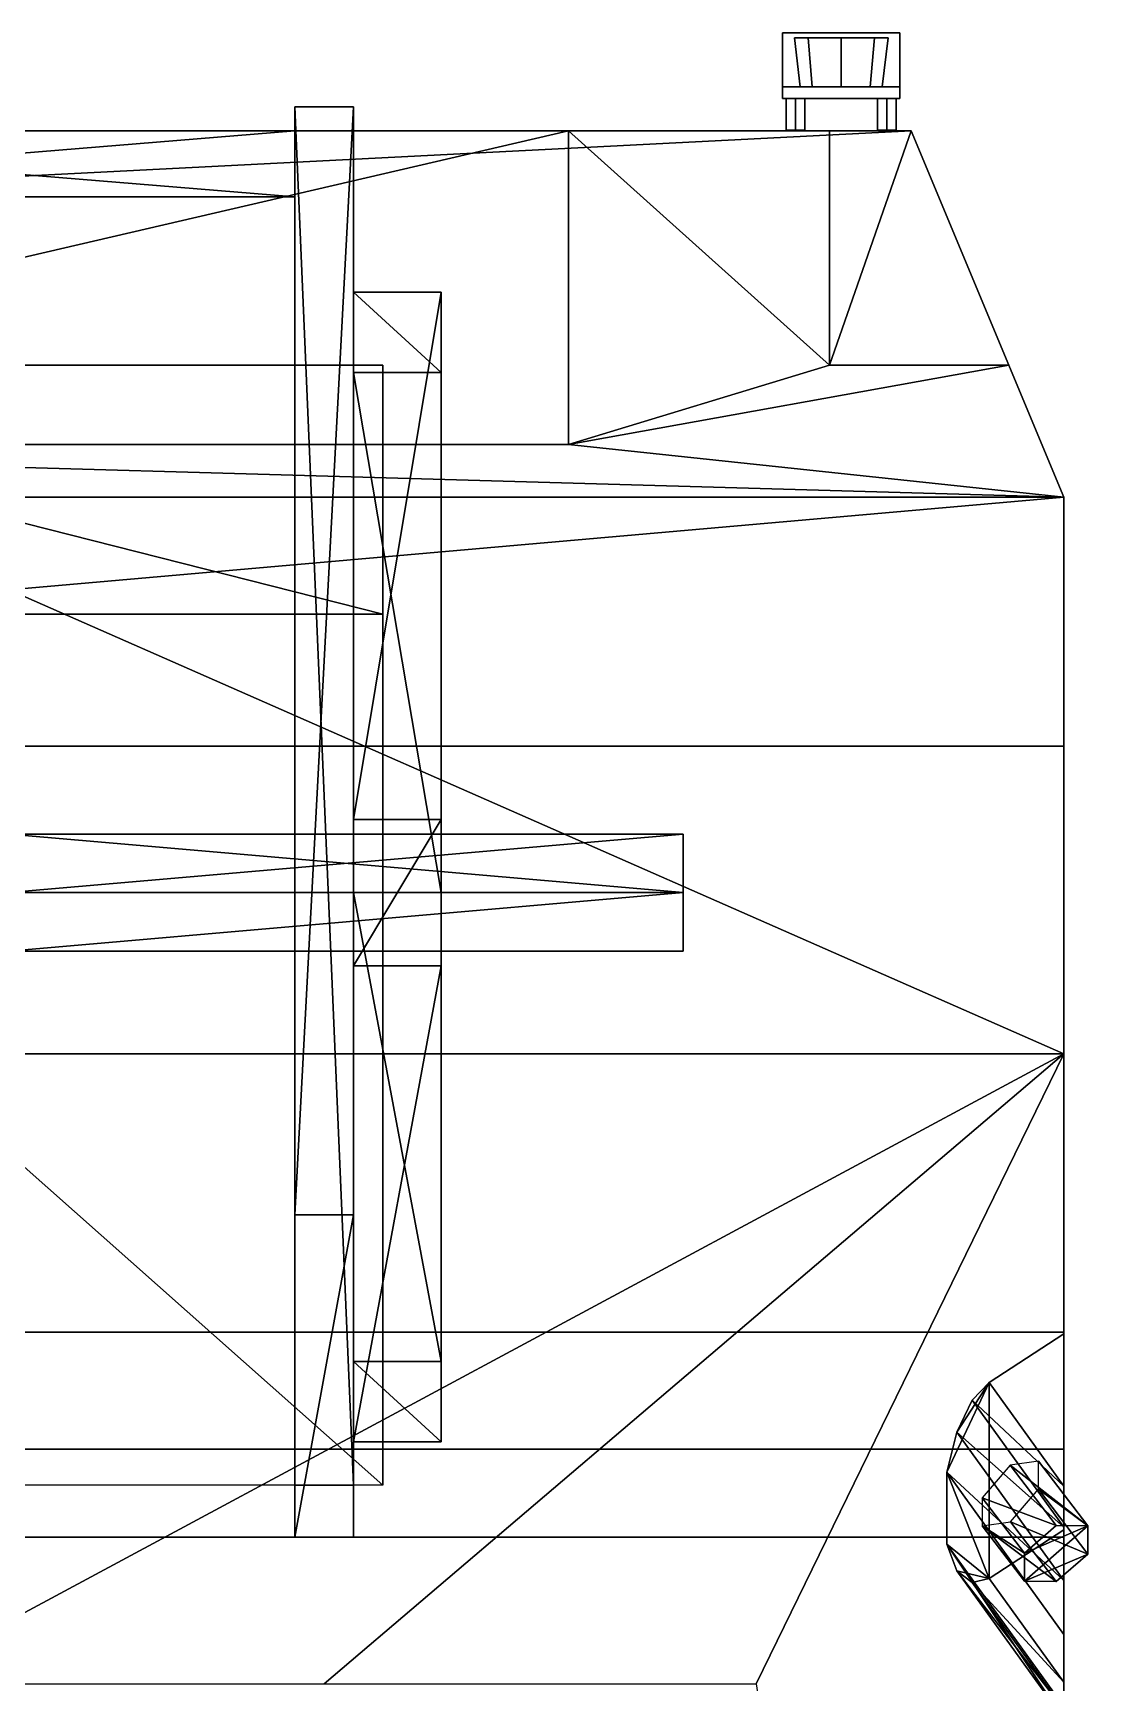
# Model space of a CAD drawing. Extents: x -10.2 to 10.2, y -18.1 to 19.5.
# Drawn here: x 1.2 to 10.21, y 3.88 to 17.96 of the extents above; entities that cross this region are included whole.
import ezdxf

# ---------------------------------------------------------------- set-up
doc = ezdxf.new("R2010")
doc.units = 0
doc.layers.add('DEFAULT', color=7, linetype='CONTINUOUS')

msp = doc.modelspace()

# ---------------------------------------------------------------- linework, layer by layer
at = {"layer": 'DEFAULT'}
for points in [[(8.6, 17.96, 9.1), (8.6, 17.5, 9.1), (7.6, 17.5, 9.1), (7.6, 17.96, 9.1)], [(7.6, 17.96, 9.2), (7.6, 17.4, 9.2), (8.6, 17.4, 9.2), (8.6, 17.96, 9.2)], [(7.6, 17.5, 9.1), (7.6, 17.4, 9.2), (7.6, 17.96, 9.2), (7.6, 17.96, 9.1)], [(7.6, 17.96, 9.1), (7.6, 17.96, 9.2), (8.6, 17.96, 9.2), (8.6, 17.96, 9.1)], [(7.853, 17.5, 8.403), (7.75, 17.5, 8.65), (7.7, 17.92, 8.65), (7.817, 17.92, 8.367)], [(7.75, 17.5, 8.65), (7.853, 17.5, 8.897), (7.817, 17.92, 8.933), (7.7, 17.92, 8.65)], [(7.7, 17.92, 8.65), (7.817, 17.92, 8.933), (8.1, 17.92, 9.05), (7.817, 17.92, 8.367)], [(8.1, 17.5, 8.3), (7.853, 17.5, 8.403), (7.817, 17.92, 8.367), (8.1, 17.92, 8.25)], [(7.853, 17.5, 8.897), (8.1, 17.5, 9), (8.1, 17.92, 9.05), (7.817, 17.92, 8.933)], [(7.817, 17.92, 8.367), (8.1, 17.92, 9.05), (8.383, 17.92, 8.933), (8.1, 17.92, 8.25)], [(8.347, 17.5, 8.403), (8.1, 17.5, 8.3), (8.1, 17.92, 8.25), (8.383, 17.92, 8.367)], [(8.1, 17.5, 9), (8.347, 17.5, 8.897), (8.383, 17.92, 8.933), (8.1, 17.92, 9.05)], [(8.1, 17.92, 8.25), (8.383, 17.92, 8.933), (8.5, 17.92, 8.65), (8.383, 17.92, 8.367)], [(8.45, 17.5, 8.65), (8.347, 17.5, 8.403), (8.383, 17.92, 8.367), (8.5, 17.92, 8.65)], [(8.347, 17.5, 8.897), (8.45, 17.5, 8.65), (8.5, 17.92, 8.65), (8.383, 17.92, 8.933)], [(8.6, 17.96, 9.2), (8.6, 17.4, 9.2), (8.6, 17.5, 9.1), (8.6, 17.96, 9.1)], [(7.6, 17.5, 9.1), (7.6, 17.4, 9.2), (8.6, 17.4, 9.2), (8.6, 17.5, 9.1)], [(7.6, 17.5, 7.31), (7.6, 17.4, 7.31), (7.6, 17.4, 9.2), (7.6, 17.5, 9.1)], [(8.6, 17.5, 7.31), (8.6, 17.4, 7.31), (7.6, 17.4, 7.31), (7.6, 17.5, 7.31)], [(8.6, 17.5, 9.1), (8.6, 17.5, 7.31), (7.6, 17.5, 7.31), (7.6, 17.5, 9.1)], [(8.6, 17.5, 9.1), (8.6, 17.4, 9.2), (7.6, 17.4, 9.2), (7.6, 17.5, 9.1)], [(8.6, 17.4, 9.2), (8.6, 17.4, 7.31), (8.6, 17.5, 7.31), (8.6, 17.5, 9.1)], [(3.438, 7.875, 5.062), (3.438, 17.33, 5.562), (3.938, 17.33, 5.562)], [(3.438, 17.33, 5.562), (3.438, 17.33, 6.438), (3.938, 17.33, 6.438)], [(3.438, 17.33, 6.438), (3.438, 5.57, 6.438), (3.938, 5.57, 6.438)], [(3.438, 17.33, 5.562), (3.438, 7.875, 5.062), (3.438, 17.33, 6.438)], [(3.438, 7.875, 5.062), (3.938, 17.33, 5.562), (3.938, 7.875, 5.062)], [(3.438, 17.33, 5.562), (3.938, 17.33, 6.438), (3.938, 17.33, 5.562)], [(3.438, 17.33, 6.438), (3.938, 5.57, 6.438), (3.938, 17.33, 6.438)], [(3.438, 7.875, 5.062), (3.438, 5.57, 6.438), (3.438, 17.33, 6.438)], [(3.938, 5.57, 6.438), (3.938, 7.875, 5.062), (3.938, 17.33, 6.438)], [(3.938, 7.875, 5.062), (3.938, 17.33, 5.562), (3.938, 17.33, 6.438)], [(7.6, 17.4, 9.2), (7.6, 17.4, 7.31), (8.6, 17.4, 7.31), (8.6, 17.4, 9.2)], [(7.71, 17.4, 8.73), (7.63, 17.4, 8.65), (7.63, 17.13, 8.65), (7.71, 17.13, 8.73)], [(7.63, 17.4, 8.65), (7.71, 17.4, 8.57), (7.71, 17.13, 8.57), (7.63, 17.13, 8.65)], [(7.79, 17.4, 8.65), (7.71, 17.4, 8.73), (7.71, 17.13, 8.73), (7.79, 17.13, 8.65)], [(7.71, 17.4, 8.57), (7.79, 17.4, 8.65), (7.79, 17.13, 8.65), (7.71, 17.13, 8.57)], [(8.49, 17.4, 8.73), (8.41, 17.4, 8.65), (8.41, 17.13, 8.65), (8.49, 17.13, 8.73)], [(8.41, 17.4, 8.65), (8.49, 17.4, 8.57), (8.49, 17.13, 8.57), (8.41, 17.13, 8.65)], [(8.57, 17.4, 8.65), (8.49, 17.4, 8.73), (8.49, 17.13, 8.73), (8.57, 17.13, 8.65)], [(8.49, 17.4, 8.57), (8.57, 17.4, 8.65), (8.57, 17.13, 8.65), (8.49, 17.13, 8.57)], [(-8.698, 17.125, 13.5), (8.698, 17.125, 13.5), (-5.75, 17.125, 8.25)], [(-8.698, 17.125, 13.5), (1, 16.734, 13.625), (8.698, 17.125, 13.5)], [(8.698, 17.125, 13.5), (5.774, 17.125, 8.25), (-5.75, 17.125, 8.25)], [(5.774, 17.125, 8.25), (5.774, 14.45, 8.25), (-5.75, 14.45, 8.25)], [(5.774, 17.125, 8.25), (-5.75, 14.45, 8.25), (-5.75, 17.125, 8.25)], [(-3.438, 17.125, 5.812), (-3.438, 17.125, 7.5), (3.438, 17.125, 7.5)], [(-3.438, 17.125, 7.5), (-3.438, 16.562, 7.5), (3.438, 16.562, 7.5)], [(3.438, 17.125, 5.812), (3.438, 16.562, 5.812), (-3.438, 16.562, 5.812)], [(-3.438, 17.125, 5.812), (3.438, 17.125, 7.5), (3.438, 17.125, 5.812)], [(-3.438, 17.125, 7.5), (3.438, 16.562, 7.5), (3.438, 17.125, 7.5)], [(3.438, 17.125, 5.812), (-3.438, 16.562, 5.812), (-3.438, 17.125, 5.812)], [(10, 14, 14.5), (8.698, 17.125, 13.5), (1, 16.734, 13.625), (1, 14, 14.5)], [(3.438, 17.125, 7.5), (3.438, 16.562, 7.5), (3.438, 16.562, 6.438)], [(3.438, 17.125, 7.5), (3.438, 16.562, 6.438), (3.438, 17.125, 6.438)], [(8.698, 17.125, 7.5), (5.774, 17.125, 8.25), (8.698, 17.125, 13.5)], [(5.774, 17.125, 8.25), (8.698, 17.125, 7.5), (8, 17.125, 7.5)], [(8, 17.125, 7.5), (8, 15.125, 7.5), (5.774, 17.125, 8.25)], [(8, 15.125, 7.5), (5.774, 14.45, 8.25), (5.774, 17.125, 8.25)], [(8, 15.125, 7.5), (8, 17.125, 7.5), (8.698, 17.125, 7.5)], [(8, 15.125, 7.5), (8.698, 17.125, 7.5), (9.531, 15.125, 7.5)], [(8.698, 17.125, 13.5), (9.531, 15.125, 7.5), (8.698, 17.125, 7.5)], [(10, 14, 14.5), (10, 14, 8.75), (9.531, 15.125, 7.5), (8.698, 17.125, 13.5)], [(-3.438, 16.562, 5.812), (3.438, 16.562, 5.812), (3.438, 16.562, 7.5)], [(-3.438, 16.562, 5.812), (3.438, 16.562, 7.5), (-3.438, 16.562, 7.5)], [(3.938, 15.062, 5.562), (3.938, 15.75, 5.188), (3.938, 11.25, 4.5)], [(3.938, 15.062, 6.25), (3.938, 15.75, 6.25), (3.938, 15.062, 5.562)], [(3.938, 15.75, 5.188), (3.938, 15.062, 5.562), (3.938, 15.75, 6.25)], [(3.938, 11.25, 4.5), (3.938, 15.75, 5.188), (4.688, 15.75, 5.188)], [(3.938, 15.75, 5.188), (3.938, 15.75, 6.25), (4.688, 15.75, 6.25)], [(3.938, 15.75, 6.25), (3.938, 15.062, 6.25), (4.688, 15.062, 6.25)], [(3.938, 11.25, 4.5), (4.688, 15.75, 5.188), (4.688, 11.25, 4.5)], [(3.938, 15.75, 5.188), (4.688, 15.75, 6.25), (4.688, 15.75, 5.188)], [(3.938, 15.75, 6.25), (4.688, 15.062, 6.25), (4.688, 15.75, 6.25)], [(4.688, 15.062, 5.562), (4.688, 11.25, 4.5), (4.688, 15.75, 5.188)], [(4.688, 15.062, 6.25), (4.688, 15.062, 5.562), (4.688, 15.75, 6.25)], [(4.688, 15.75, 5.188), (4.688, 15.75, 6.25), (4.688, 15.062, 5.562)], [(4.188, 15.125, 7.5), (-4.188, 15.125, 7.5), (-4.188, 15.125, 8.25)], [(4.188, 13, 6.438), (-4.188, 13, 6.438), (-4.188, 15.125, 7.5)], [(4.188, 15.125, 7.5), (-4.188, 15.125, 8.25), (4.188, 15.125, 8.25)], [(4.188, 13, 6.438), (-4.188, 15.125, 7.5), (4.188, 15.125, 7.5)], [(4.188, 14.45, 8.25), (4.188, 13, 6.438), (4.188, 15.125, 7.5)], [(4.188, 15.125, 8.25), (4.188, 14.45, 8.25), (4.188, 15.125, 7.5)], [(5.774, 14.45, 8.25), (8, 15.125, 7.5), (9.531, 15.125, 7.5)], [(9.531, 15.125, 7.5), (10, 14, 8.75), (5.774, 14.45, 8.25)], [(3.938, 11.25, 4.5), (3.938, 10.625, 5.375), (3.938, 15.062, 5.562)], [(3.938, 15.062, 6.25), (3.938, 15.062, 5.562), (4.688, 15.062, 5.562)], [(3.938, 15.062, 5.562), (3.938, 10.625, 5.375), (4.688, 10.625, 5.375)], [(3.938, 15.062, 6.25), (4.688, 15.062, 5.562), (4.688, 15.062, 6.25)], [(3.938, 15.062, 5.562), (4.688, 10.625, 5.375), (4.688, 15.062, 5.562)], [(4.688, 11.25, 4.5), (4.688, 15.062, 5.562), (4.688, 10.625, 5.375)], [(10, 14, 8.75), (-10, 14, 8.75), (-5.75, 14.45, 8.25)], [(10, 14, 8.75), (-5.75, 14.45, 8.25), (5.774, 14.45, 8.25)], [(4.188, 6.875, 8.5), (4.188, 14.45, 8.25), (4.188, 14, 8.75)], [(4.188, 13, 6.438), (4.188, 14.45, 8.25), (4.188, 6.875, 8.5)], [(-10, 14, 8.75), (10, 14, 8.75), (10, 11.875, 9.875), (-10, 11.875, 9.875)], [(1, 13.208, 14.75), (10, 14, 14.5), (1, 14, 14.5)], [(10, 14, 14.5), (1, 13.208, 14.75), (10, 9.25, 16)], [(4.188, 6.875, 8.5), (4.188, 14, 8.75), (4.188, 9.25, 9.875)], [(4.188, 11.875, 9.875), (4.188, 9.25, 9.875), (4.188, 14, 8.75)], [(10, 14, 14.5), (10, 11.875, 9.875), (10, 14, 8.75)], [(10, 6.86, 12.983), (10, 11.875, 9.875), (10, 14, 14.5), (10, 9.25, 16)], [(-10, 9.25, 16), (10, 9.25, 16), (1, 13.208, 14.75)], [(4.188, 5.57, 6.438), (-4.188, 5.57, 6.438), (-4.188, 13, 6.438)], [(4.188, 5.57, 6.438), (-4.188, 13, 6.438), (4.188, 13, 6.438)], [(4.188, 5.57, 6.438), (4.188, 13, 6.438), (4.188, 5.875, 7.25)], [(4.188, 13, 6.438), (4.188, 6.875, 8.5), (4.188, 5.875, 7.25)], [(-10, 11.875, 9.875), (10, 11.875, 9.875), (10, 9.25, 9.875), (-10, 9.25, 9.875)], [(10, 6.86, 12.983), (10, 9.25, 9.875), (10, 11.875, 9.875)], [(1, 10.625, 4.702), (1, 11.125, 4.414), (6.75, 11.125, 4.414)], [(6.75, 10.625, 3.548), (6.75, 11.125, 3.836), (1, 11.125, 3.836)], [(6.75, 11.125, 3.836), (6.75, 11.125, 4.414), (1, 11.125, 4.414)], [(1, 10.625, 4.702), (6.75, 11.125, 4.414), (6.75, 10.625, 4.702)], [(6.75, 10.625, 3.548), (1, 11.125, 3.836), (1, 10.625, 3.548)], [(6.75, 11.125, 3.836), (1, 11.125, 4.414), (1, 11.125, 3.836)], [(3.938, 11.25, 4.5), (3.938, 10, 4.5), (3.938, 10.625, 5.375)], [(3.938, 11.25, 4.5), (3.938, 11.25, 3.5), (3.938, 10, 3.5)], [(3.938, 10, 3.5), (3.938, 11.25, 3.5), (4.688, 11.25, 3.5)], [(3.938, 11.25, 3.5), (3.938, 11.25, 4.5), (4.688, 11.25, 4.5)], [(3.938, 11.25, 4.5), (3.938, 10, 3.5), (3.938, 10, 4.5)], [(3.938, 10, 3.5), (4.688, 11.25, 3.5), (4.688, 10, 3.5)], [(3.938, 11.25, 3.5), (4.688, 11.25, 4.5), (4.688, 11.25, 3.5)], [(4.688, 11.25, 4.5), (4.688, 10.625, 5.375), (4.688, 10, 4.5)], [(4.688, 11.25, 4.5), (4.688, 10, 4.5), (4.688, 10, 3.5)], [(4.688, 11.25, 4.5), (4.688, 10, 3.5), (4.688, 11.25, 3.5)], [(1, 10.125, 4.414), (1, 10.625, 4.702), (6.75, 10.625, 4.702)], [(1, 10.125, 3.836), (6.75, 10.125, 3.836), (6.75, 10.625, 3.548)], [(1, 10.125, 4.414), (6.75, 10.625, 4.702), (6.75, 10.125, 4.414)], [(1, 10.125, 3.836), (6.75, 10.625, 3.548), (1, 10.625, 3.548)], [(3.938, 10, 4.5), (3.938, 5.938, 5.188), (3.938, 10.625, 5.375)], [(3.938, 5.938, 5.188), (3.938, 6.625, 5.562), (3.938, 10.625, 5.375)], [(3.938, 10.625, 5.375), (3.938, 6.625, 5.562), (4.688, 6.625, 5.562)], [(3.938, 10.625, 5.375), (4.688, 6.625, 5.562), (4.688, 10.625, 5.375)], [(4.688, 10, 4.5), (4.688, 10.625, 5.375), (4.688, 5.938, 5.188)], [(4.688, 5.938, 5.188), (4.688, 10.625, 5.375), (4.688, 6.625, 5.562)], [(1, 10.125, 3.836), (1, 10.125, 4.414), (6.75, 10.125, 4.414)], [(1, 10.125, 3.836), (6.75, 10.125, 4.414), (6.75, 10.125, 3.836)], [(3.938, 5.938, 5.188), (3.938, 10, 4.5), (4.688, 10, 4.5)], [(3.938, 10, 4.5), (3.938, 10, 3.5), (4.688, 10, 3.5)], [(3.938, 5.938, 5.188), (4.688, 10, 4.5), (4.688, 5.938, 5.188)], [(3.938, 10, 4.5), (4.688, 10, 3.5), (4.688, 10, 4.5)], [(-10, 9.25, 9.875), (10, 9.25, 9.875), (10, 6.875, 8.5), (-10, 6.875, 8.5)], [(-10, 9.25, 16), (0, 3.875, 19.25), (10, 9.25, 16)], [(10, 9.25, 16), (0, 3.875, 19.25), (3.688, 3.875, 19.25)], [(3.688, 3.875, 19.25), (7.375, 3.875, 19.25), (10, 9.25, 16)], [(10, 9.25, 16), (7.375, 3.875, 19.25), (8.668, -4.5, 17.649), (10, -4.5, 16)], [(10, 5.188, 11.125), (10, 6.875, 8.5), (10, 9.25, 9.875), (10, 6.86, 12.983)], [(10, 9.25, 16), (10, 5.559, 14.154), (10, 6.86, 12.983)], [(10, 5.21, 14.35), (10, 5.559, 14.154), (10, 9.25, 16)], [(10, 4.756, 14.384), (10, 5.21, 14.35), (10, 9.25, 16)], [(10, 9.25, 16), (10, -4.5, 16), (10, 4.756, 14.384)], [(3.438, 5.125, 5.062), (3.438, 7.875, 5.062), (3.938, 7.875, 5.062)], [(3.438, 5.125, 5.062), (3.938, 7.875, 5.062), (3.938, 5.125, 5.062)], [(3.438, 5.57, 6.438), (3.438, 7.875, 5.062), (3.438, 5.125, 5.062)], [(3.938, 7.875, 5.062), (3.938, 5.57, 6.438), (3.938, 5.125, 5.062)], [(-10, 6.875, 8.5), (10, 6.875, 8.5), (10, 5.875, 7.25), (-10, 5.875, 7.25)], [(10, 5.559, 14.154), (9.361, 6.444, 13.357), (10, 6.86, 12.983)], [(9.361, 4.772, 11.499), (10, 5.188, 11.125), (10, 6.86, 12.983), (9.361, 6.444, 13.357)], [(10, 5.188, 11.125), (10, 5.875, 7.25), (10, 6.875, 8.5)], [(3.938, 6.625, 5.562), (3.938, 5.938, 6.25), (3.938, 6.625, 6.25)], [(3.938, 5.938, 5.188), (3.938, 5.938, 6.25), (3.938, 6.625, 5.562)], [(3.938, 6.625, 5.562), (3.938, 6.625, 6.25), (4.688, 6.625, 6.25)], [(3.938, 6.625, 6.25), (3.938, 5.938, 6.25), (4.688, 5.938, 6.25)], [(3.938, 6.625, 5.562), (4.688, 6.625, 6.25), (4.688, 6.625, 5.562)], [(3.938, 6.625, 6.25), (4.688, 5.938, 6.25), (4.688, 6.625, 6.25)], [(4.688, 6.625, 5.562), (4.688, 6.625, 6.25), (4.688, 5.938, 6.25)], [(4.688, 5.938, 5.188), (4.688, 6.625, 5.562), (4.688, 5.938, 6.25)], [(9.361, 6.444, 13.357), (9.086, 6.021, 13.246), (9, 5.681, 12.981)], [(9.361, 4.772, 11.499), (9.361, 6.444, 13.357), (9, 5.681, 12.981)], [(9.361, 6.444, 13.357), (9.218, 6.293, 13.376), (9.086, 6.021, 13.246)], [(10, 5.559, 14.154), (9.218, 6.293, 13.376), (9.361, 6.444, 13.357)], [(10, 5.21, 14.35), (9.086, 6.021, 13.246), (9.218, 6.293, 13.376)], [(10, 5.559, 14.154), (10, 5.21, 14.35), (9.218, 6.293, 13.376)], [(3.938, 5.938, 6.25), (3.938, 5.938, 5.188), (4.688, 5.938, 5.188)], [(3.938, 5.938, 6.25), (4.688, 5.938, 5.188), (4.688, 5.938, 6.25)], [(10, 4.756, 14.384), (9, 5.681, 12.981), (9.086, 6.021, 13.246)], [(10, 5.21, 14.35), (10, 4.756, 14.384), (9.086, 6.021, 13.246)], [(-10, 5.875, 7.25), (10, 5.875, 7.25), (10, 5.125, 5.25), (-10, 5.125, 5.25)], [(9.782, 5.775, 12.063), (9.542, 5.739, 12.337), (10.205, 5.222, 12.556)], [(10.205, 5.222, 12.556), (9.782, 5.534, 11.794), (9.782, 5.775, 12.063)], [(10, 5.875, 7.25), (10, -4.5, 3.875), (10, 5.125, 5.25)], [(10, 5.875, 7.25), (10, 5.188, 11.125), (10, -4.5, 3.875)], [(9, 5.681, 12.981), (10, 4.296, 14.228), (10, 3.681, 13.544), (9, 5.066, 12.297)], [(10, 4.756, 14.384), (10, 4.296, 14.228), (9, 5.681, 12.981)], [(9, 5.066, 12.297), (9.361, 4.772, 11.499), (9, 5.681, 12.981)], [(9.542, 5.739, 12.337), (9.302, 5.462, 12.342), (9.934, 5.226, 12.794)], [(9.542, 5.739, 12.337), (9.934, 5.226, 12.794), (10.205, 5.222, 12.556)], [(3.438, 5.125, 5.25), (3.438, 5.57, 6.438), (3.438, 5.125, 5.062)], [(3.938, 5.57, 6.438), (3.938, 5.125, 5.25), (3.938, 5.125, 5.062)], [(10.205, 4.981, 12.287), (9.543, 5.257, 11.8), (9.782, 5.534, 11.794)], [(10.205, 5.222, 12.556), (10.205, 4.981, 12.287), (9.782, 5.534, 11.794)], [(9.302, 5.462, 12.342), (9.303, 5.221, 12.074), (9.663, 4.99, 12.763)], [(9.302, 5.462, 12.342), (9.663, 4.99, 12.763), (9.934, 5.226, 12.794)], [(9.934, 4.746, 12.256), (9.303, 5.221, 12.074), (9.543, 5.257, 11.8)], [(9.934, 4.746, 12.256), (9.663, 4.75, 12.494), (9.303, 5.221, 12.074)], [(9.303, 5.221, 12.074), (9.663, 4.75, 12.494), (9.663, 4.99, 12.763)], [(10.205, 4.981, 12.287), (9.934, 4.746, 12.256), (9.543, 5.257, 11.8)], [(9.934, 5.226, 12.794), (9.663, 4.99, 12.763), (10.205, 5.222, 12.556)], [(9.663, 4.99, 12.763), (9.663, 4.75, 12.494), (10.205, 5.222, 12.556)], [(9.663, 4.75, 12.494), (10.205, 4.981, 12.287), (10.205, 5.222, 12.556)], [(-10, 5.125, 3.875), (10, 5.125, 3.875), (10, -4.5, 3.875), (-10, -4.5, 3.875)], [(-10, 5.125, 5.25), (10, 5.125, 5.25), (10, 5.125, 3.875), (-10, 5.125, 3.875)], [(10, 5.188, 11.125), (9.361, 4.772, 11.499), (10, 3.887, 12.296)], [(10, -4.5, 3.875), (10, 5.188, 11.125), (10, 3.887, 12.296)], [(10, 5.125, 5.25), (10, -4.5, 3.875), (10, 5.125, 3.875)], [(9.086, 4.838, 11.932), (9, 5.066, 12.297), (10, 3.573, 13.07)], [(9.361, 4.772, 11.499), (9, 5.066, 12.297), (9.086, 4.838, 11.932)], [(9, 5.066, 12.297), (10, 3.681, 13.544), (10, 3.573, 13.07)], [(9.934, 4.746, 12.256), (10.205, 4.981, 12.287), (9.663, 4.75, 12.494)], [(9.218, 4.738, 11.648), (9.086, 4.838, 11.932), (10, 3.655, 12.623)], [(9.218, 4.738, 11.648), (9.361, 4.772, 11.499), (9.086, 4.838, 11.932)], [(9.086, 4.838, 11.932), (10, 3.573, 13.07), (10, 3.655, 12.623)], [(9.361, 4.772, 11.499), (9.218, 4.738, 11.648), (10, 3.887, 12.296)], [(9.218, 4.738, 11.648), (10, 3.655, 12.623), (10, 3.887, 12.296)], [(10, -4.5, 16), (10, 4.296, 14.228), (10, 4.756, 14.384)], [(10, 3.681, 13.544), (10, 4.296, 14.228), (10, -4.5, 16)], [(10, 3.655, 12.623), (10, -4.5, 3.875), (10, 3.887, 12.296)]]:
    msp.add_3dface(points, dxfattribs=at)

doc.saveas('drawing.dxf')
